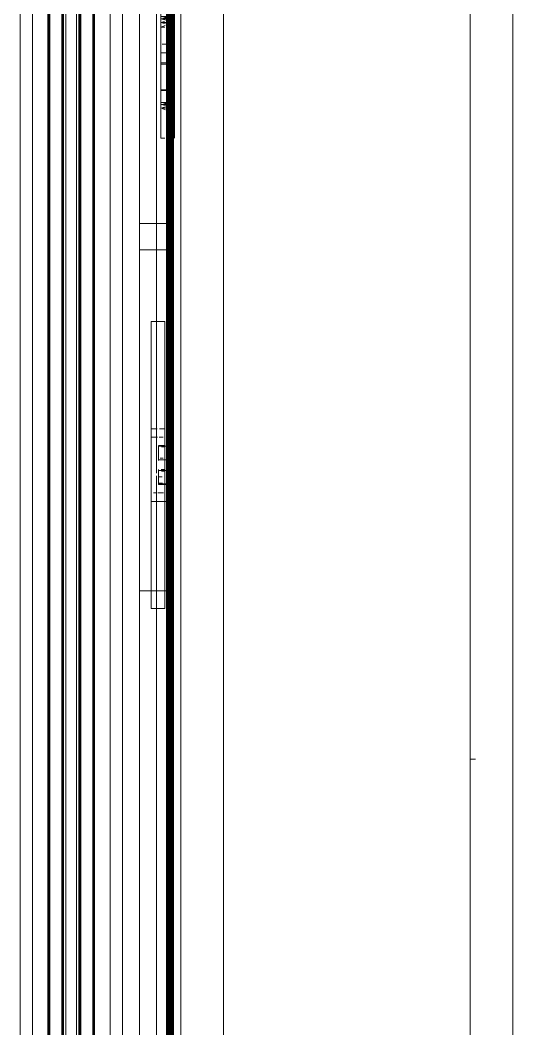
# Model space of a CAD drawing. Header units: inches. Extents: x 0 to 1536, y 72 to 1354.
# Drawn here: x 831.72 to 838.95, y 134.3 to 149.1 of the extents above; entities that cross this region are included whole.
import ezdxf

# ---------------------------------------------------------------- set-up
doc = ezdxf.new("R2010")
doc.units = ezdxf.units.IN
doc.header["$MEASUREMENT"] = 0
for name, color, linetype, lineweight in [('A-WALL', 113, 'Continuous', 13), ('A-WALL-PATT', 111, 'Continuous', 13), ('G-IMPT', 8, 'Continuous', 9), ('I-FURN-PNLS', 30, 'Continuous', 9), ('I-WALL', 2, 'Continuous', 13)]:
    doc.layers.add(name, color=color, linetype=linetype, lineweight=lineweight)
pattern_1 = [(0, (0, 0), (30.72, 7.68), [1.267, -21.773, 1.267, -21.773, -122.88]), (0, (0, 0), (30.72, 7.68), [-46.08, 1.267, -44.813, 1.267, -21.773, -53.76]), (0, (0, 0), (30.72, 7.68), [-115.2, 1.267, -14.093, 1.267, -37.133]), (120, (11.52, 3.84), (-22.011075, 22.7643), [1.267, -21.773, 1.267, -21.773, -122.88]), (120, (11.52, 3.84), (-22.011075, 22.7643), [-46.08, 1.267, -44.813, 1.267, -21.773, -53.76]), (120, (11.52, 3.84), (-22.011075, 22.7643), [-115.2, 1.267, -14.093, 1.267, -37.133]), (240, (15.36, 19.2), (-8.708925, -30.4443), [1.267, -21.773, 1.267, -21.773, -122.88]), (240, (15.36, 19.2), (-8.708925, -30.4443), [-46.08, 1.267, -44.813, 1.267, -21.773, -53.76]), (240, (15.36, 19.2), (-8.708925, -30.4443), [-115.2, 1.267, -14.093, 1.267, -37.133])]

# ---------------------------------------------------------------- blocks, each defined once
blk = doc.blocks.new('WORKSTATION_1 - NCARB Leverage OPT A_dwg_3_EKROU-7491122-Level XX  POWER _ SIGNAL')
at = {"layer": 'G-IMPT'}
for p, q in [((-2.105, -1.49), (-1.845, -1.49)), ((-2.105, -1.49), (-2.105, -1.69)), ((-2.105, -1.49), (-2.105, -1.69)), ((-1.845, -1.49), (-2.105, -1.49)), ((-1.845, -1.49), (-0.534, -1.49)), ((2.105, -1.49), (-1.845, -1.49)), ((-0.534, -1.49), (-0.535, -1.718)), ((-0.534, -1.501), (-0.535, -1.69)), ((-0.534, -1.49), (-0.407, -1.49)), ((-0.534, -1.49), (-0.407, -1.49)), ((-0.534, -1.49), (-0.534, -1.565)), ((-0.534, -1.49), (0.533, -1.49)), ((-0.534, -1.501), (-0.534, -1.49)), ((-0.534, -1.49), (-0.407, -1.49)), ((-0.534, -1.49), (0.533, -1.49)), ((-0.534, -1.501), (-0.534, -1.565)), ((-0.534, -1.501), (-0.534, -1.592)), ((-0.534, -1.501), (-0.534, -1.565)), ((-0.534, -1.501), (-0.534, -1.565)), ((-0.534, -1.592), (-0.534, -1.687)), ((-0.534, -1.592), (-0.534, -1.687)), ((-0.534, -1.592), (-0.534, -1.69)), ((-0.534, -1.592), (-0.534, -1.687)), ((-0.534, -1.592), (-0.534, -1.687)), ((-0.407, -1.49), (0.407, -1.49)), ((-0.407, -1.49), (0.407, -1.49)), ((0.407, -1.49), (-0.407, -1.49)), ((0.407, -1.49), (-0.407, -1.49)), ((-0.407, -1.49), (0.407, -1.49)), ((-0.407, -1.571), (-0.407, -1.526)), ((-0.407, -1.571), (-0.407, -1.526)), ((-0.407, -1.674), (-0.407, -1.591)), ((-0.407, -1.674), (-0.407, -1.591)), ((-0.288, -1.601), (-0.288, -1.662)), ((-0.288, -1.601), (-0.282, -1.601)), ((-0.288, -1.601), (-0.288, -1.718)), ((-0.287, -1.601), (-0.288, -1.601)), ((-0.287, -1.601), (-0.288, -1.662)), ((-0.288, -1.601), (-0.286, -1.662)), ((-0.277, -1.601), (-0.287, -1.601)), ((-0.277, -1.601), (-0.282, -1.661)), ((-0.282, -1.601), (-0.282, -1.661)), ((-0.277, -1.601), (-0.271, -1.601)), ((-0.277, -1.601), (-0.276, -1.661)), ((-0.072, -1.601), (-0.277, -1.601)), ((-0.275, -1.601), (-0.277, -1.601)), ((-0.277, -1.601), (-0.277, -1.661)), ((-0.275, -1.601), (-0.276, -1.718)), ((-0.265, -1.601), (-0.275, -1.601)), ((-0.275, -1.601), (-0.275, -1.718)), ((-0.275, -1.601), (-0.273, -1.66)), ((-0.271, -1.605), (-0.273, -1.66)), ((-0.27, -1.605), (-0.268, -1.66)), ((-0.265, -1.609), (-0.267, -1.66)), ((-0.084, -1.601), (-0.265, -1.601)), ((-0.254, -1.601), (-0.175, -1.601)), ((-0.254, -1.601), (-0.175, -1.601)), ((-0.254, -1.601), (-0.175, -1.601)), ((-0.254, -1.601), (-0.175, -1.601)), ((-0.175, -1.601), (-0.175, -1.651)), ((-0.175, -1.601), (-0.175, -1.651)), ((-0.139, -1.601), (-0.09, -1.601)), ((-0.139, -1.601), (-0.09, -1.601)), ((-0.079, -1.601), (-0.09, -1.601)), ((-0.078, -1.601), (-0.084, -1.601)), ((-0.078, -1.601), (-0.079, -1.718)), ((-0.079, -1.601), (-0.079, -1.718)), ((-0.079, -1.601), (-0.078, -1.601)), ((-0.066, -1.601), (-0.078, -1.601)), ((-0.066, -1.601), (-0.072, -1.601)), ((0.078, -1.601), (0.066, -1.601)), ((0.078, -1.601), (0.066, -1.601)), ((0.078, -1.601), (0.09, -1.601)), ((0.282, -1.601), (0.078, -1.601)), ((0.078, -1.601), (0.078, -1.718)), ((0.079, -1.601), (0.078, -1.601)), ((0.09, -1.601), (0.079, -1.601)), ((0.232, -1.601), (0.09, -1.601)), ((0.179, -1.601), (0.1, -1.601)), ((0.179, -1.601), (0.1, -1.601)), ((0.1, -1.601), (0.179, -1.601)), ((0.179, -1.601), (0.1, -1.601)), ((0.1, -1.668), (0.1, -1.623)), ((0.1, -1.668), (0.1, -1.623)), ((0.232, -1.601), (0.179, -1.601)), ((0.232, -1.601), (0.179, -1.601)), ((0.277, -1.601), (0.265, -1.601)), ((0.277, -1.601), (0.271, -1.601)), ((0.277, -1.601), (0.275, -1.718)), ((0.277, -1.601), (0.288, -1.601)), ((0.288, -1.601), (0.282, -1.601)), ((0.288, -1.69), (0.288, -1.604)), ((0.407, -1.49), (0.533, -1.49)), ((0.407, -1.49), (0.533, -1.49)), ((0.407, -1.49), (0.533, -1.49)), ((0.407, -1.582), (0.407, -1.491)), ((0.407, -1.582), (0.407, -1.491)), ((0.407, -1.668), (0.407, -1.609)), ((0.407, -1.668), (0.407, -1.609)), ((0.533, -1.49), (0.533, -1.58)), ((0.533, -1.58), (0.533, -1.49)), ((0.533, -1.49), (2.105, -1.49)), ((0.533, -1.49), (0.533, -1.58)), ((0.533, -1.49), (0.533, -1.58)), ((0.533, -1.615), (0.533, -1.69)), ((0.533, -1.69), (0.533, -1.615)), ((0.533, -1.615), (0.533, -1.69)), ((0.533, -1.615), (0.533, -1.69)), ((2.105, -1.49), (2.105, -1.69)), ((2.105, -1.49), (2.105, -1.69)), ((-2.105, -1.69), (-1.845, -1.69)), ((-1.845, -1.69), (-2.105, -1.69)), ((-1.845, -1.69), (-0.568, -1.69)), ((2.105, -1.69), (-1.845, -1.69)), ((-0.535, -1.69), (0.533, -1.69)), ((-0.534, -1.69), (-0.535, -1.69)), ((-0.534, -1.69), (-0.407, -1.69)), ((-0.534, -1.69), (-0.407, -1.69)), ((-0.407, -1.69), (-0.273, -1.69)), ((-0.407, -1.69), (-0.273, -1.69)), ((-0.282, -1.743), (-0.407, -1.743)), ((-0.407, -1.743), (0.407, -1.743)), ((-0.403, -1.743), (-0.288, -1.739)), ((-0.288, -1.739), (-0.403, -1.743)), ((-0.288, -1.727), (-0.316, -1.727)), ((-0.288, -1.727), (-0.316, -1.727)), ((-0.316, -1.727), (-0.316, -1.739)), ((-0.316, -1.727), (-0.316, -1.739)), ((-0.288, -1.739), (-0.316, -1.739)), ((-0.288, -1.739), (-0.316, -1.739)), ((-0.288, -1.739), (-0.288, -1.727)), ((-0.288, -1.739), (-0.288, -1.727)), ((-0.288, -1.739), (-0.277, -1.739)), ((-0.288, -1.739), (-0.282, -1.739)), ((-0.288, -1.739), (-0.282, -1.739)), ((-0.282, -1.739), (-0.269, -1.739)), ((-0.269, -1.727), (-0.277, -1.739)), ((-0.277, -1.739), (-0.271, -1.739)), ((-0.277, -1.739), (-0.269, -1.739)), ((-0.078, -1.739), (-0.277, -1.739)), ((-0.277, -1.739), (-0.275, -1.739)), ((-0.265, -1.739), (-0.275, -1.739)), ((-0.271, -1.739), (-0.09, -1.739)), ((-0.269, -1.727), (-0.269, -1.739)), ((-0.269, -1.727), (-0.269, -1.739)), ((-0.269, -1.727), (-0.086, -1.727)), ((-0.086, -1.727), (-0.269, -1.727)), ((-0.269, -1.727), (-0.269, -1.739)), ((-0.269, -1.727), (-0.269, -1.739)), ((-0.269, -1.739), (-0.086, -1.739)), ((-0.093, -1.743), (-0.266, -1.743)), ((-0.265, -1.739), (-0.09, -1.739)), ((-0.265, -1.739), (-0.09, -1.739)), ((-0.265, -1.739), (-0.09, -1.739)), ((-0.105, -1.727), (-0.255, -1.727)), ((-0.255, -1.727), (-0.105, -1.727)), ((-0.244, -1.719), (-0.175, -1.719)), ((-0.175, -1.719), (-0.244, -1.719)), ((-0.142, -1.69), (-0.09, -1.69)), ((-0.142, -1.69), (-0.09, -1.69)), ((-0.09, -1.644), (-0.09, -1.69)), ((-0.09, -1.739), (-0.079, -1.739)), ((-0.078, -1.739), (-0.09, -1.739)), ((-0.085, -1.643), (-0.087, -1.69)), ((-0.082, -1.642), (-0.086, -1.69)), ((-0.086, -1.727), (-0.086, -1.739)), ((-0.086, -1.727), (-0.086, -1.739)), ((-0.078, -1.739), (-0.086, -1.727)), ((-0.078, -1.739), (-0.086, -1.727)), ((-0.086, -1.727), (-0.086, -1.739)), ((-0.078, -1.739), (-0.086, -1.739)), ((-0.078, -1.739), (-0.086, -1.739)), ((-0.082, -1.69), (0.083, -1.69)), ((-0.082, -1.69), (0.083, -1.69)), ((-0.079, -1.739), (-0.078, -1.739)), ((0.072, -1.739), (-0.078, -1.739)), ((0.086, -1.739), (-0.078, -1.739)), ((-0.078, -1.739), (-0.068, -1.739)), ((-0.066, -1.739), (-0.078, -1.739)), ((0.072, -1.743), (-0.077, -1.743)), ((-0.074, -1.641), (-0.076, -1.69)), ((-0.075, -1.641), (-0.071, -1.69)), ((-0.069, -1.64), (-0.074, -1.69)), ((-0.068, -1.739), (-0.066, -1.739)), ((-0.068, -1.739), (-0.066, -1.739)), ((-0.066, -1.64), (-0.067, -1.69)), ((-0.066, -1.64), (-0.066, -1.69)), ((-0.066, -1.64), (-0.066, -1.69)), ((-0.066, -1.727), (-0.038, -1.727)), ((-0.066, -1.727), (-0.066, -1.739)), ((-0.066, -1.727), (-0.038, -1.727)), ((-0.066, -1.727), (-0.066, -1.739)), ((-0.066, -1.739), (-0.038, -1.739)), ((-0.066, -1.739), (-0.038, -1.739)), ((-0.038, -1.727), (-0.038, -1.739)), ((-0.038, -1.727), (-0.038, -1.739)), ((0.038, -1.739), (0.038, -1.727)), ((0.038, -1.739), (0.038, -1.727)), ((0.038, -1.727), (0.066, -1.727)), ((0.038, -1.727), (0.066, -1.727)), ((0.066, -1.739), (0.038, -1.739)), ((0.038, -1.739), (0.066, -1.739)), ((0.066, -1.739), (0.066, -1.727)), ((0.066, -1.739), (0.066, -1.727)), ((0.072, -1.739), (0.066, -1.739)), ((0.072, -1.739), (0.066, -1.739)), ((0.066, -1.739), (0.072, -1.739)), ((0.066, -1.739), (0.072, -1.739)), ((0.072, -1.739), (0.086, -1.727)), ((0.072, -1.739), (0.086, -1.739)), ((0.072, -1.739), (0.277, -1.739)), ((0.086, -1.739), (0.072, -1.739)), ((0.086, -1.739), (0.072, -1.739)), ((0.078, -1.739), (0.084, -1.739)), ((0.079, -1.739), (0.078, -1.739)), ((0.09, -1.739), (0.079, -1.739)), ((0.084, -1.739), (0.265, -1.739)), ((0.086, -1.739), (0.086, -1.727)), ((0.086, -1.739), (0.086, -1.727)), ((0.269, -1.727), (0.086, -1.727)), ((0.269, -1.727), (0.086, -1.727)), ((0.086, -1.739), (0.086, -1.727)), ((0.086, -1.739), (0.086, -1.727)), ((0.086, -1.739), (0.269, -1.739)), ((0.09, -1.739), (0.265, -1.739)), ((0.265, -1.739), (0.09, -1.739)), ((0.265, -1.739), (0.09, -1.739)), ((0.255, -1.727), (0.099, -1.727)), ((0.255, -1.727), (0.099, -1.727)), ((0.261, -1.743), (0.1, -1.743)), ((0.11, -1.719), (0.179, -1.719)), ((0.11, -1.719), (0.179, -1.719)), ((0.265, -1.69), (0.265, -1.642)), ((0.265, -1.739), (0.275, -1.739)), ((0.271, -1.69), (0.268, -1.643)), ((0.269, -1.739), (0.269, -1.727)), ((0.269, -1.739), (0.269, -1.727)), ((0.269, -1.739), (0.269, -1.727)), ((0.269, -1.739), (0.269, -1.727)), ((0.269, -1.739), (0.287, -1.739)), ((0.269, -1.739), (0.287, -1.739)), ((0.269, -1.739), (0.277, -1.739)), ((0.271, -1.69), (0.271, -1.643)), ((0.271, -1.69), (0.274, -1.644)), ((0.277, -1.739), (0.271, -1.739)), ((0.275, -1.644), (0.273, -1.69)), ((0.273, -1.69), (0.407, -1.69)), ((0.273, -1.69), (0.407, -1.69)), ((0.277, -1.739), (0.275, -1.739)), ((0.277, -1.739), (0.287, -1.739)), ((0.277, -1.739), (0.287, -1.739)), ((0.365, -1.743), (0.277, -1.743)), ((0.279, -1.69), (0.281, -1.645)), ((0.283, -1.69), (0.28, -1.645)), ((0.284, -1.69), (0.28, -1.645)), ((0.281, -1.69), (0.285, -1.646)), ((0.288, -1.739), (0.287, -1.739)), ((0.288, -1.739), (0.287, -1.739)), ((0.287, -1.739), (0.288, -1.739)), ((0.287, -1.739), (0.403, -1.743)), ((0.287, -1.739), (0.288, -1.739)), ((0.287, -1.739), (0.403, -1.743)), ((0.288, -1.739), (0.288, -1.727)), ((0.316, -1.727), (0.288, -1.727)), ((0.316, -1.727), (0.288, -1.727)), ((0.288, -1.739), (0.288, -1.727)), ((0.288, -1.739), (0.316, -1.739)), ((0.316, -1.739), (0.288, -1.739)), ((0.288, -1.739), (0.403, -1.743)), ((0.316, -1.739), (0.316, -1.727)), ((0.316, -1.739), (0.316, -1.727)), ((0.407, -1.69), (0.533, -1.69)), ((0.407, -1.69), (0.533, -1.69)), ((0.533, -1.69), (2.105, -1.69)), ((0.533, -1.79), (-0.535, -1.79)), ((-0.533, -1.79), (-0.535, -1.79)), ((-0.277, -1.79), (-0.533, -1.79)), ((-0.277, -1.79), (-0.288, -1.79)), ((-0.277, -1.79), (-0.288, -1.79)), ((-0.078, -1.79), (-0.277, -1.79)), ((-0.078, -1.79), (-0.277, -1.79)), ((-0.078, -1.79), (-0.277, -1.79)), ((-0.078, -1.79), (-0.068, -1.79)), ((0.078, -1.79), (-0.072, -1.79)), ((-0.066, -1.79), (-0.072, -1.79)), ((-0.068, -1.79), (-0.066, -1.79)), ((0.078, -1.79), (0.066, -1.79)), ((0.078, -1.79), (0.066, -1.79)), ((0.277, -1.79), (0.078, -1.79)), ((0.277, -1.79), (0.078, -1.79)), ((0.277, -1.79), (0.078, -1.79)), ((0.533, -1.79), (0.277, -1.79)), ((0.288, -1.79), (0.277, -1.79)), ((0.277, -1.79), (0.287, -1.79)), ((0.287, -1.79), (0.288, -1.79))]:
    blk.add_line(p, q, dxfattribs=at)
blk = doc.blocks.new('WORKSTATION_1 - NCARB Leverage OPT A_dwg_3_EKROS-7491121-Level XX  POWER _ SIGNAL')
at = {"layer": 'G-IMPT'}
for p, q in [((-1.255, -1.6), (-1.133, -1.6)), ((-1.255, -1.659), (-1.255, -1.6)), ((-1.255, -1.6), (-0.003, -1.6)), ((-1.255, -1.659), (-1.255, -1.6)), ((-1.133, -1.6), (-0.759, -1.6)), ((-0.881, -1.6), (-1.133, -1.6)), ((-0.881, -1.6), (-1.133, -1.6)), ((-0.881, -1.6), (-0.814, -1.6)), ((-0.814, -1.6), (-0.881, -1.6)), ((-0.819, -1.616), (-0.836, -1.667)), ((-0.814, -1.6), (-0.759, -1.6)), ((-0.759, -1.6), (-0.814, -1.6)), ((-0.814, -1.67), (-0.814, -1.615)), ((-0.814, -1.67), (-0.814, -1.615)), ((-0.81, -1.615), (-0.794, -1.674)), ((-0.762, -1.61), (-0.78, -1.676)), ((-0.759, -1.6), (-0.555, -1.6)), ((-0.729, -1.6), (-0.759, -1.6)), ((-0.759, -1.6), (-0.729, -1.6)), ((-0.759, -1.679), (-0.759, -1.61)), ((-0.759, -1.679), (-0.759, -1.61)), ((-0.758, -1.61), (-0.747, -1.681)), ((-0.73, -1.607), (-0.741, -1.682)), ((-0.729, -1.684), (-0.729, -1.607)), ((-0.729, -1.684), (-0.729, -1.607)), ((-0.729, -1.607), (-0.729, -1.684)), ((-0.555, -1.684), (-0.555, -1.6)), ((-0.555, -1.684), (-0.555, -1.6)), ((-0.545, -1.6), (-0.166, -1.6)), ((-0.166, -1.6), (-0.545, -1.6)), ((-0.166, -1.6), (-0.545, -1.6)), ((-0.166, -1.6), (-0.545, -1.6)), ((-0.545, -1.684), (-0.545, -1.6)), ((-0.545, -1.684), (-0.545, -1.6)), ((-0.166, -1.6), (-0.545, -1.6)), ((-0.166, -1.684), (-0.166, -1.6)), ((-0.166, -1.684), (-0.166, -1.6)), ((-0.149, -1.684), (-0.149, -1.6)), ((-0.149, -1.684), (-0.149, -1.6)), ((-0.149, -1.6), (-0.003, -1.6)), ((-0.003, -1.6), (0.125, -1.6)), ((-0.003, -1.6), (1.255, -1.6)), ((-0.003, -1.6), (-0.003, -1.684)), ((-0.003, -1.6), (-0.003, -1.684)), ((-0.003, -1.6), (-0.003, -1.684)), ((0.125, -1.6), (0.444, -1.6)), ((0.377, -1.6), (0.125, -1.6)), ((0.377, -1.6), (0.125, -1.6)), ((0.125, -1.684), (0.125, -1.62)), ((0.125, -1.684), (0.125, -1.62)), ((0.377, -1.6), (0.444, -1.6)), ((0.444, -1.6), (0.377, -1.6)), ((0.377, -1.66), (0.377, -1.6)), ((0.399, -1.664), (0.377, -1.6)), ((0.377, -1.66), (0.377, -1.6)), ((0.444, -1.6), (0.422, -1.667)), ((0.444, -1.6), (0.499, -1.6)), ((0.499, -1.6), (0.444, -1.6)), ((0.444, -1.671), (0.444, -1.6)), ((0.444, -1.6), (0.458, -1.651)), ((0.444, -1.671), (0.444, -1.6)), ((0.499, -1.6), (0.478, -1.676)), ((0.499, -1.6), (0.703, -1.6)), ((0.529, -1.6), (0.499, -1.6)), ((0.499, -1.6), (0.529, -1.6)), ((0.499, -1.68), (0.499, -1.6)), ((0.499, -1.68), (0.499, -1.6)), ((0.499, -1.6), (0.511, -1.682)), ((0.529, -1.6), (0.517, -1.683)), ((0.529, -1.684), (0.529, -1.6)), ((0.529, -1.684), (0.529, -1.6)), ((0.529, -1.6), (0.529, -1.684)), ((0.703, -1.684), (0.703, -1.6)), ((0.703, -1.684), (0.703, -1.6)), ((0.713, -1.6), (1.092, -1.6)), ((1.092, -1.6), (0.713, -1.6)), ((1.092, -1.6), (0.713, -1.6)), ((1.092, -1.6), (0.713, -1.6)), ((0.713, -1.684), (0.713, -1.6)), ((0.713, -1.684), (0.713, -1.6)), ((1.092, -1.6), (0.713, -1.6)), ((1.092, -1.684), (1.092, -1.6)), ((1.092, -1.684), (1.092, -1.6)), ((1.109, -1.684), (1.109, -1.6)), ((1.109, -1.684), (1.109, -1.6)), ((1.109, -1.6), (1.255, -1.6)), ((1.255, -1.6), (1.255, -1.684)), ((1.255, -1.6), (1.255, -1.684)), ((-1.255, -1.8), (-1.133, -1.8)), ((-1.255, -1.8), (-0.003, -1.8)), ((-1.133, -1.8), (-0.759, -1.8)), ((-0.881, -1.8), (-1.133, -1.8)), ((-0.881, -1.8), (-1.133, -1.8)), ((-0.881, -1.8), (-0.814, -1.8)), ((-0.814, -1.8), (-0.881, -1.8)), ((-0.814, -1.8), (-0.759, -1.8)), ((-0.759, -1.8), (-0.814, -1.8)), ((-0.759, -1.8), (-0.729, -1.8)), ((-0.729, -1.8), (-0.759, -1.8)), ((-0.759, -1.8), (-0.555, -1.8)), ((-0.545, -1.8), (-0.166, -1.8)), ((-0.166, -1.8), (-0.545, -1.8)), ((-0.166, -1.8), (-0.545, -1.8)), ((-0.166, -1.8), (-0.545, -1.8)), ((-0.166, -1.8), (-0.545, -1.8)), ((-0.149, -1.8), (-0.003, -1.8)), ((-0.003, -1.8), (0.125, -1.8)), ((-0.003, -1.8), (1.255, -1.8)), ((0.125, -1.8), (0.444, -1.8)), ((0.377, -1.8), (0.125, -1.8)), ((0.377, -1.8), (0.125, -1.8)), ((0.377, -1.8), (0.444, -1.8)), ((0.444, -1.8), (0.377, -1.8)), ((0.444, -1.8), (0.458, -1.8)), ((0.499, -1.8), (0.444, -1.8)), ((0.458, -1.8), (0.499, -1.8)), ((0.499, -1.8), (0.529, -1.8)), ((0.529, -1.8), (0.499, -1.8)), ((0.499, -1.8), (0.703, -1.8)), ((0.713, -1.8), (1.092, -1.8)), ((1.092, -1.8), (0.713, -1.8)), ((1.092, -1.8), (0.713, -1.8)), ((1.092, -1.8), (0.713, -1.8)), ((1.092, -1.8), (0.713, -1.8)), ((1.109, -1.8), (1.255, -1.8))]:
    blk.add_line(p, q, dxfattribs=at)
blk = doc.blocks.new('WORKSTATION_1 - NCARB Leverage OPT A_dwg_3_KPWL4236-V42-Level XX  POWER _ SIGNAL')
at = {"layer": 'G-IMPT'}
for p, q in [((19.5, 1.25), (17, 1.25)), ((19.5, 1.25), (17, 1.25)), ((22, 1.25), (19.5, 1.25)), ((22, 1.25), (19.5, 1.25)), ((22.386, 1.25), (22, 1.25)), ((22.386, 1.25), (22, 1.25)), ((23.436, 1.25), (22.386, 1.25)), ((23.436, 1.25), (22.386, 1.25)), ((24.886, 1.25), (23.436, 1.25)), ((24.886, 1.25), (23.436, 1.25)), ((25.008, 1.25), (24.886, 1.25)), ((25.008, 1.25), (24.886, 1.25)), ((25.135, 1.25), (25.008, 1.25)), ((25.135, 1.25), (25.008, 1.25)), ((25.661, 1.25), (25.135, 1.25)), ((25.661, 1.25), (25.135, 1.25)), ((25.948, 1.25), (25.699, 1.25)), ((25.948, 1.25), (25.699, 1.25)), ((26.075, 1.25), (25.948, 1.25)), ((26.075, 1.25), (25.948, 1.25)), ((27.386, 1.25), (26.075, 1.25)), ((27.386, 1.25), (26.075, 1.25)), ((27.646, 1.25), (27.386, 1.25)), ((27.646, 1.25), (27.386, 1.25)), ((37.05, 1.25), (27.646, 1.25)), ((37.05, 1.25), (27.646, 1.25)), ((2.583, 1), (36.416, 1)), ((2.583, 1), (36.416, 1)), ((2.583, 1), (36.416, 1)), ((2.583, 1), (36.416, 1)), ((36.416, 1), (2.583, 1)), ((36.416, 1), (2.583, 1)), ((2.275, 0.75), (36.725, 0.75)), ((2.275, 0.75), (36.725, 0.75)), ((2.314, 0.75), (36.416, 0.75)), ((2.314, 0.75), (36.416, 0.75)), ((2.314, 0.75), (36.416, 0.75)), ((2.314, 0.75), (36.416, 0.75)), ((2.275, -0.75), (36.725, -0.75)), ((2.275, -0.75), (36.725, -0.75)), ((2.583, -0.75), (36.686, -0.75)), ((2.583, -0.75), (36.686, -0.75)), ((2.583, -0.75), (36.686, -0.75)), ((2.583, -0.75), (36.686, -0.75)), ((2.583, -0.75), (36.686, -0.75)), ((2.583, -0.75), (36.686, -0.75))]:
    blk.add_line(p, q, dxfattribs=at)
blk = doc.blocks.new('WORKSTATION_1 - NCARB Leverage OPT A_dwg_3_KECS22436-V36-Level XX  POWER _ SIGNAL')
at = {"layer": 'G-IMPT'}
for p, q in [((2.584, -1), (11.614, -1)), ((2.584, -1), (36.417, -1)), ((11.614, -1), (16.614, -1)), ((11.614, -1), (16.614, -1)), ((16.614, -1), (11.614, -1)), ((11.614, -1.172), (11.614, -1)), ((11.614, -1.4), (11.614, -1)), ((16.614, -1), (17, -1)), ((16.614, -1.4), (16.614, -1)), ((16.614, -1.4), (16.614, -1)), ((17, -1), (22, -1)), ((22, -1), (17, -1)), ((17, -1), (22, -1)), ((17, -1.4), (17, -1)), ((17, -1.4), (17, -1)), ((11.614, -1.36), (11.614, -1.185)), ((1.95, -1.4), (11.472, -1.41)), ((1.95, -1.4), (37.05, -1.4)), ((1.95, -1.437), (11.614, -1.427)), ((1.95, -1.437), (11.614, -1.437)), ((1.95, -1.437), (37.05, -1.437)), ((1.95, -1.437), (5.237, -1.44)), ((1.974, -1.471), (37.05, -1.437)), ((1.974, -1.471), (11.614, -1.471)), ((1.974, -1.471), (37.026, -1.471)), ((1.974, -1.471), (11.614, -1.477)), ((2.013, -1.493), (37.026, -1.471)), ((5.24, -1.44), (11.614, -1.446)), ((11.472, -1.41), (37.05, -1.437)), ((11.614, -1.427), (12.924, -1.425)), ((11.614, -1.437), (12.924, -1.437)), ((11.614, -1.446), (12.924, -1.447)), ((11.614, -1.471), (12.924, -1.471)), ((11.614, -1.477), (16.614, -1.48)), ((12.925, -1.425), (13.052, -1.425)), ((12.925, -1.437), (13.178, -1.437)), ((12.925, -1.447), (13.18, -1.448)), ((12.925, -1.471), (13.182, -1.471)), ((13.093, -1.425), (13.177, -1.425)), ((13.182, -1.437), (13.381, -1.437)), ((13.182, -1.448), (13.235, -1.448)), ((13.182, -1.471), (13.381, -1.471)), ((13.207, -1.425), (13.367, -1.425)), ((13.286, -1.448), (13.381, -1.448)), ((13.382, -1.425), (13.531, -1.425)), ((13.383, -1.437), (13.533, -1.437)), ((13.384, -1.448), (13.534, -1.448)), ((13.387, -1.471), (13.537, -1.471)), ((13.537, -1.471), (13.736, -1.471)), ((13.54, -1.448), (13.631, -1.448)), ((13.542, -1.437), (13.73, -1.437)), ((13.557, -1.425), (13.723, -1.424)), ((13.645, -1.448), (13.732, -1.448)), ((13.736, -1.424), (13.822, -1.424)), ((13.736, -1.437), (13.992, -1.437)), ((13.736, -1.448), (13.992, -1.448)), ((13.736, -1.471), (13.992, -1.471)), ((13.865, -1.424), (13.992, -1.424)), ((13.992, -1.424), (16.614, -1.421)), ((13.992, -1.437), (16.614, -1.437)), ((13.992, -1.448), (16.614, -1.451)), ((13.992, -1.471), (16.614, -1.471)), ((16.614, -1.421), (17, -1.421)), ((16.614, -1.437), (17, -1.437)), ((16.614, -1.451), (17, -1.451)), ((16.614, -1.471), (17, -1.471)), ((17, -1.421), (18.251, -1.42)), ((17, -1.437), (18.251, -1.437)), ((17, -1.451), (18.251, -1.453)), ((17, -1.471), (18.251, -1.471)), ((18.251, -1.42), (18.373, -1.42)), ((18.251, -1.437), (18.373, -1.437)), ((18.251, -1.453), (18.373, -1.453)), ((18.251, -1.471), (18.373, -1.471)), ((18.373, -1.42), (18.495, -1.419)), ((18.373, -1.437), (18.626, -1.437)), ((18.373, -1.453), (18.626, -1.453)), ((18.373, -1.471), (18.532, -1.471)), ((18.505, -1.419), (18.626, -1.419)), ((18.569, -1.471), (18.626, -1.471)), ((18.747, -1.419), (18.951, -1.419)), ((18.747, -1.437), (18.951, -1.437)), ((18.747, -1.453), (18.951, -1.453)), ((18.747, -1.471), (18.951, -1.471)), ((18.962, -1.419), (19.145, -1.419)), ((18.962, -1.437), (19.111, -1.437)), ((18.962, -1.453), (19.078, -1.453)), ((18.962, -1.471), (19.043, -1.471)), ((19.047, -1.471), (19.223, -1.471)), ((19.111, -1.437), (19.191, -1.437)), ((19.115, -1.453), (19.223, -1.454)), ((19.161, -1.419), (19.34, -1.419)), ((19.198, -1.437), (19.34, -1.437)), ((19.232, -1.454), (19.34, -1.454)), ((19.267, -1.471), (19.34, -1.471)), ((19.358, -1.419), (19.5, -1.418)), ((19.358, -1.437), (19.631, -1.437)), ((19.358, -1.454), (19.5, -1.454)), ((19.358, -1.471), (19.631, -1.471)), ((19.504, -1.418), (19.631, -1.418)), ((19.504, -1.454), (19.631, -1.454)), ((19.631, -1.418), (19.754, -1.418)), ((19.631, -1.437), (19.884, -1.437)), ((19.631, -1.454), (19.884, -1.454)), ((19.631, -1.471), (19.786, -1.471)), ((19.761, -1.418), (19.884, -1.418)), ((19.827, -1.471), (19.884, -1.471)), ((2.013, -1.493), (11.614, -1.493)), ((2.013, -1.493), (36.987, -1.493)), ((2.013, -1.493), (36.975, -1.5)), ((2.025, -1.5), (11.614, -1.5)), ((2.025, -1.5), (36.975, -1.5)), ((2.027, -1.5), (11.614, -1.498)), ((11.614, -1.493), (16.614, -1.493)), ((11.614, -1.498), (16.585, -1.497)), ((11.614, -1.5), (16.614, -1.5)), ((11.614, -1.5), (16.614, -1.5)), ((11.614, -1.5), (16.614, -1.5)), ((16.614, -1.48), (17, -1.48)), ((16.614, -1.493), (17, -1.493)), ((16.614, -1.497), (17, -1.497)), ((16.614, -1.5), (17, -1.5)), ((17, -1.48), (18.251, -1.481)), ((17, -1.493), (18.251, -1.493)), ((17, -1.5), (18.251, -1.5)), ((18.251, -1.5), (17, -1.5)), ((22, -1.5), (17, -1.5)), ((17.03, -1.497), (18.251, -1.497)), ((18.251, -1.481), (18.373, -1.481)), ((18.251, -1.493), (18.373, -1.493)), ((18.251, -1.497), (18.369, -1.497)), ((18.251, -1.5), (18.348, -1.5)), ((18.348, -1.5), (18.251, -1.5)), ((18.393, -1.5), (18.606, -1.5)), ((18.606, -1.5), (18.393, -1.5)), ((18.397, -1.497), (18.602, -1.497)), ((18.402, -1.493), (18.597, -1.493)), ((18.417, -1.481), (18.583, -1.481)), ((18.631, -1.5), (18.687, -1.5)), ((18.687, -1.5), (18.631, -1.5)), ((18.632, -1.497), (18.686, -1.497)), ((18.633, -1.493), (18.685, -1.493)), ((18.637, -1.481), (18.681, -1.481)), ((18.697, -1.5), (18.743, -1.5)), ((18.743, -1.5), (18.697, -1.5)), ((18.698, -1.497), (18.742, -1.497)), ((18.747, -1.481), (18.951, -1.482)), ((18.747, -1.493), (18.951, -1.493)), ((18.747, -1.497), (18.951, -1.497)), ((18.747, -1.5), (18.951, -1.5)), ((18.951, -1.5), (18.747, -1.5)), ((18.962, -1.482), (19.021, -1.482)), ((18.991, -1.5), (19.311, -1.5)), ((19.311, -1.5), (18.991, -1.5)), ((18.998, -1.497), (19.304, -1.497)), ((19.004, -1.493), (19.298, -1.493)), ((19.026, -1.482), (19.276, -1.482)), ((19.292, -1.482), (19.34, -1.482)), ((19.358, -1.482), (19.5, -1.482)), ((19.358, -1.5), (19.602, -1.5)), ((19.602, -1.5), (19.358, -1.5)), ((19.363, -1.493), (19.631, -1.493)), ((19.385, -1.497), (19.5, -1.496)), ((19.504, -1.482), (19.631, -1.482)), ((19.504, -1.496), (19.624, -1.496)), ((19.651, -1.5), (19.864, -1.5)), ((19.864, -1.5), (19.651, -1.5)), ((19.656, -1.496), (19.86, -1.496)), ((19.66, -1.493), (19.855, -1.493)), ((19.715, -1.482), (19.842, -1.482)), ((19.889, -1.5), (19.945, -1.5)), ((19.945, -1.5), (19.889, -1.5)), ((19.89, -1.496), (19.944, -1.496)), ((19.891, -1.493), (19.943, -1.493)), ((19.895, -1.482), (19.939, -1.482))]:
    blk.add_line(p, q, dxfattribs=at)
blk = doc.blocks.new('WORKSTATION_1 - NCARB Leverage OPT A_dwg_3_KESS1236-V37-Level XX  POWER _ SIGNAL')
at = {"layer": 'G-IMPT'}
for p, q in [((37.075, -1), (1.925, -1)), ((2.584, -1), (36.417, -1)), ((37.05, -1.437), (1.925, -1.4)), ((37.075, -1.4), (1.925, -1.4)), ((37.05, -1.437), (1.95, -1.437)), ((37.05, -1.437), (1.954, -1.471)), ((37.046, -1.471), (1.954, -1.471)), ((37.046, -1.471), (1.988, -1.493)), ((37.012, -1.493), (1.988, -1.493)), ((36.975, -1.5), (1.988, -1.493)), ((2.025, -1.5), (36.975, -1.5)), ((36.975, -1.5), (2.025, -1.5))]:
    blk.add_line(p, q, dxfattribs=at)
blk = doc.blocks.new('WORKSTATION_1 - NCARB Leverage OPT A_dwg_3_42PP AA36_000000-V43-Level XX  POWER _ SIGNAL')
blk.add_blockref('WORKSTATION_1 - NCARB Leverage OPT A_dwg_3_KPWL4236-V42-Level XX  POWER _ SIGNAL', (0, 0))
at = {"rotation": 180}
for name in ['WORKSTATION_1 - NCARB Leverage OPT A_dwg_3_KECS22436-V36-Level XX  POWER _ SIGNAL', 'WORKSTATION_1 - NCARB Leverage OPT A_dwg_3_KESS1236-V37-Level XX  POWER _ SIGNAL']:
    blk.add_blockref(name, (39, 0), dxfattribs=at)
blk = doc.blocks.new('WORKSTATION_1 - NCARB Leverage OPT A_dwg_3_KPGAS0972-7491113-Level XX  POWER _ SIGNAL')
at = {"layer": 'G-IMPT'}
for p, q in [((1.5, 1.5), (73.459, 1.5)), ((1.5, 1.5), (73.459, 1.5)), ((73.459, 1.5), (1.5, 1.496)), ((73.459, 1.492), (1.5, 1.5)), ((1.5, 1.496), (73.459, 1.496)), ((73.459, 1.496), (1.5, 1.485)), ((1.5, 1.492), (73.459, 1.492)), ((73.459, 1.47), (1.5, 1.492)), ((1.5, 1.485), (73.459, 1.485)), ((73.459, 1.485), (1.5, 1.47)), ((1.5, 1.47), (73.459, 1.47)), ((73.459, 1.47), (1.5, 1.455)), ((1.5, 1.47), (73.459, 1.47)), ((73.459, 1.44), (1.5, 1.47)), ((1.5, 1.455), (73.459, 1.455)), ((73.459, 1.455), (1.5, 1.444)), ((1.5, 1.444), (73.459, 1.444)), ((1.5, 1.44), (73.459, 1.44)), ((1.5, 1.44), (73.459, 1.44)), ((73.459, 1.444), (1.742, 1.44)), ((73.459, 1.44), (1.742, 1.436)), ((73.459, 1.44), (1.742, 1.44)), ((1.742, 1.436), (73.459, 1.436)), ((73.459, 1.436), (1.742, 1.425)), ((1.742, 1.425), (73.459, 1.425)), ((73.459, 1.425), (1.742, 1.41)), ((1.742, 1.41), (73.459, 1.41)), ((73.459, 0.57), (1.735, 0.57)), ((73.459, 0.57), (1.735, 0.57)), ((73.459, 0.315), (1.5, 0.328)), ((73.459, 0.315), (1.5, 0.315)), ((73.459, 0.33), (1.733, 0.33)), ((73.459, 0.332), (1.734, 0.345)), ((1.734, 0.332), (73.459, 0.332)), ((73.459, 0.33), (1.734, 0.332)), ((1.5, 0.14), (73.459, 0.14)), ((73.459, 0.132), (1.5, 0.14)), ((73.459, 0.125), (1.5, 0.132)), ((1.5, 0.132), (73.459, 0.132)), ((1.5, 0.125), (73.459, 0.125)), ((1.5, 0.125), (73.459, 0.125)), ((73.459, 0.123), (1.742, 0.125)), ((73.459, 0.11), (1.742, 0.123)), ((1.742, 0.123), (73.459, 0.123)), ((73.459, 0.11), (1.742, 0.11)), ((73.459, -0.14), (1.5, -0.127)), ((1.5, -0.127), (73.459, -0.127)), ((73.459, -0.14), (1.5, -0.14)), ((73.459, -0.117), (1.742, -0.11)), ((1.742, -0.117), (73.459, -0.117)), ((73.459, -0.125), (1.742, -0.118)), ((1.742, -0.125), (73.459, -0.125)), ((1.5, -0.315), (73.459, -0.315)), ((73.459, -0.322), (1.5, -0.315)), ((1.5, -0.322), (73.459, -0.322)), ((73.459, -0.33), (1.5, -0.322)), ((73.459, -0.33), (1.5, -0.33)), ((1.742, -0.332), (73.459, -0.332)), ((73.459, -0.345), (1.742, -0.332)), ((73.459, -0.345), (1.742, -0.345)), ((73.459, -0.57), (1.742, -0.57)), ((73.459, -0.57), (1.742, -0.57))]:
    blk.add_line(p, q, dxfattribs=at)
blk = doc.blocks.new('WORKSTATION_1 - Layout - Option A-V47-Level XX  POWER _ SIGNAL')
at = {"layer": 'I-FURN-PNLS'}
for p, q in [((-1.5, -0.656), (-1.5, -72.656)), ((-1.5, -72.615), (-1.5, -0.656)), ((-0.332, -72.616), (-0.345, -0.656)), ((-0.33, -72.616), (-0.332, -0.656)), ((-0.33, -0.656), (-0.33, -72.616)), ((-0.315, -72.616), (-0.328, -0.656)), ((-0.315, -0.656), (-0.315, -72.616)), ((-0.315, -0.656), (-0.315, -72.616)), ((-0.132, -72.616), (-0.14, -0.656)), ((-0.132, -72.616), (-0.132, -0.656)), ((-0.132, -0.656), (-0.132, -72.616)), ((-0.132, -72.425), (-0.132, -0.656)), ((-0.125, -0.656), (-0.125, -72.616)), ((-0.125, -0.656), (-0.125, -72.616)), ((-0.123, -0.656), (-0.11, -72.616)), ((-0.11, -72.616), (-0.11, -0.656)), ((0.117, -72.616), (0.11, -0.656)), ((0.125, -72.616), (0.117, -0.656)), ((0.125, -0.656), (0.125, -72.616)), ((0.14, -72.616), (0.127, -0.656)), ((0.14, -0.656), (0.14, -72.616)), ((0.14, -72.616), (0.14, -0.656)), ((0.14, -0.656), (0.14, -72.425)), ((0.322, -72.616), (0.315, -0.656)), ((0.322, -72.616), (0.322, -0.656)), ((0.33, -72.616), (0.33, -0.656)), ((0.332, -72.616), (0.332, -0.656)), ((0.345, -0.656), (0.345, -72.616)), ((-0.118, -0.759), (-0.118, -72.512)), ((-0.078, -0.799), (-0.078, -72.472)), ((0.078, -72.472), (0.078, -0.799)), ((0.118, -0.759), (0.118, -72.521)), ((-1.5, -37.14), (-1.5, -46.729)), ((-1.5, -46.729), (-1.5, -51.729)), ((-1.5, -51.729), (-1.5, -52.115)), ((-1.5, -52.115), (-1.5, -53.366)), ((-1.5, -53.366), (-1.5, -53.464)), ((-1.5, -53.508), (-1.5, -53.721)), ((-1.5, -53.746), (-1.5, -53.803)), ((-1.5, -53.812), (-1.5, -53.858)), ((-1.5, -53.862), (-1.5, -54.067)), ((-1.5, -54.106), (-1.5, -54.426)), ((-1.5, -54.473), (-1.5, -54.717)), ((-1.5, -54.766), (-1.5, -54.979)), ((-1.5, -55.004), (-1.5, -55.061))]:
    blk.add_line(p, q, dxfattribs=at)
for name, p, rotation in [('WORKSTATION_1 - NCARB Leverage OPT A_dwg_3_KPGAS0972-7491113-Level XX  POWER _ SIGNAL', (0, -74.115), 89.99999999999999), ('WORKSTATION_1 - NCARB Leverage OPT A_dwg_3_42PP AA36_000000-V43-Level XX  POWER _ SIGNAL', (0, -74.115), 90.00000000000001), ('WORKSTATION_1 - NCARB Leverage OPT A_dwg_3_EKROU-7491122-Level XX  POWER _ SIGNAL', (0.318, -48.574), 270), ('WORKSTATION_1 - NCARB Leverage OPT A_dwg_3_EKROS-7491121-Level XX  POWER _ SIGNAL', (0.284, -54.622), 270)]:
    blk.add_blockref(name, p, dxfattribs=dict(rotation=rotation))

msp = doc.modelspace()

# ---------------------------------------------------------------- hatches: boundary and pattern name
at = {"layer": 'A-WALL-PATT', "lineweight": 9}
h = msp.add_hatch(dxfattribs=at)
h.set_pattern_fill('FP_1', color=256, style=0, pattern_type=2)
h.set_pattern_definition(pattern_1)
h.paths.add_polyline_path([(834.08, 94), (838.33, 94), (838.33, 94.625), (834.705, 94.625), (834.705, 216.35), (834.08, 216.35), (834.08, 94.625)], flags=0)
h = msp.add_hatch(dxfattribs=at)
h.set_pattern_fill('FP_1', color=256, style=0, pattern_type=2)
h.set_pattern_definition(pattern_1)
h.paths.add_polyline_path([(838.955, 94), (838.955, 216.35), (838.33, 216.35), (838.33, 94)], flags=0)

# ---------------------------------------------------------------- linework, layer by layer
at = {"layer": 'A-WALL'}
for p, q in [((834.705, 94.625), (834.705, 216.975)), ((838.33, 94.625), (838.33, 216.975))]:
    msp.add_line(p, q, dxfattribs=at)
at = {"layer": 'I-WALL'}
for p, q in [((834.08, 221.225), (834.08, 94)), ((838.955, 94), (838.955, 221.225))]:
    msp.add_line(p, q, dxfattribs=at)

# ---------------------------------------------------------------- block references
at = {"layer": 'I-FURN-PNLS', "rotation": 180}
msp.add_blockref('WORKSTATION_1 - Layout - Option A-V47-Level XX  POWER _ SIGNAL', (832.471, 94), dxfattribs=at)

doc.saveas('drawing.dxf')
